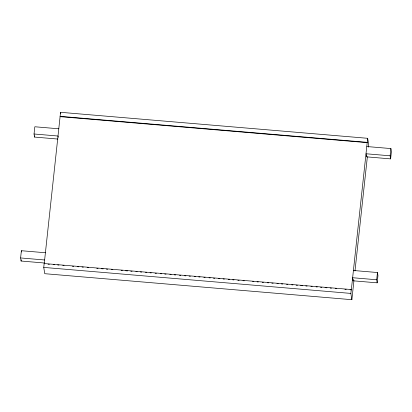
<?xml version="1.0" encoding="UTF-8"?>
<svg xmlns="http://www.w3.org/2000/svg" width="412" height="412" viewBox="0 0 412 412"><rect width="100%" height="100%" fill="white"/><g stroke="black" fill="none" stroke-linecap="round" stroke-linejoin="round"><path stroke-width="0.62" d="M44.501 263.01L21.1 261.033L20.6 257.948L21.383 250.717L45.418 252.752M57.943 139.055L34.541 137.072L34.041 133.993L34.824 126.762L58.859 128.796M21.1 261.033L21.228 259.828M34.541 137.072L34.67 135.867M353.949 280.546L351.869 299.694L44.759 273.692L43.744 267.409L44.161 263.536L351.271 289.538L351.328 289.863L350.046 289.754M44.161 263.536L44.213 263.86L60.559 112.306L367.669 138.308L368.688 144.591L368.41 147.146M351.869 299.694L350.854 293.411L351.271 289.538M351.328 289.863L367.669 138.308M353.424 270.493L377.459 272.528L377.959 275.607L377.176 282.838L353.141 280.804L353.269 279.599M366.865 146.538L390.9 148.572L391.4 151.652L390.617 158.883L366.582 156.848L366.711 155.643M354.984 270.972L367.375 156.72M377.176 282.838L376.676 279.758L377.459 272.528M390.617 158.883L390.118 155.803L390.9 148.572M60.121 116.333L367.236 142.341M60.178 116.658L367.288 142.66M390.118 155.803L366.083 153.769L366.582 156.848M34.041 133.993L58.077 136.027L58.277 137.258M376.676 279.758L352.641 277.724L353.141 280.804M20.6 257.948L44.635 259.982M48.06 264.185L49.342 264.293M53.189 264.617L54.472 264.725M57.68 264.998L58.962 265.107M62.809 265.431L64.092 265.539M72.424 266.245L73.707 266.358M77.554 266.682L78.836 266.791M82.045 267.064L83.327 267.172M87.174 267.496L88.456 267.604M96.789 268.31L98.071 268.418M101.275 268.691L103.201 268.851M106.404 269.124L107.686 269.232M111.534 269.556L112.816 269.669M121.154 270.375L122.436 270.483M125.639 270.751L127.566 270.916M130.769 271.189L132.051 271.297M135.898 271.621L137.181 271.729M140.389 272.002L141.671 272.111M145.518 272.435L146.801 272.543M150.004 272.816L151.286 272.924M155.133 273.249L156.416 273.357M160.263 273.686L161.545 273.795M164.748 274.062L166.031 274.171M169.878 274.5L171.16 274.608M174.369 274.876L175.651 274.989M179.498 275.314L180.78 275.422M184.627 275.746L185.91 275.855M189.113 276.128L190.395 276.236M194.243 276.56L195.525 276.668M198.733 276.941L200.016 277.049M203.863 277.374L205.145 277.482M208.992 277.812L210.275 277.92M213.478 278.188L214.76 278.301M218.607 278.625L219.89 278.733M223.098 279.006L224.38 279.115M228.222 279.439L229.505 279.547M232.713 279.82L233.995 279.928M237.842 280.253L239.125 280.361M242.972 280.685L244.254 280.793M252.587 281.504L253.869 281.612M257.078 281.88L258.36 281.988M262.207 282.318L263.489 282.426M267.337 282.75L268.619 282.859M271.822 283.132L273.104 283.24M276.952 283.564L278.234 283.672M281.442 283.945L282.725 284.053M286.572 284.378L287.854 284.486M291.696 284.816L292.978 284.924M296.187 285.192L297.469 285.3M300.672 285.573L302.599 285.737M305.802 286.005L307.084 286.113M310.931 286.443L312.214 286.551M316.061 286.876L317.343 286.984M320.551 287.257L321.834 287.365M325.037 287.638L326.963 287.797M330.167 288.07L331.449 288.179M335.296 288.503L336.578 288.611M344.916 289.317L346.198 289.43M43.744 267.409L350.854 293.411M60.559 112.306L60.765 113.563M21.383 250.717L21.584 251.953"/></g></svg>
